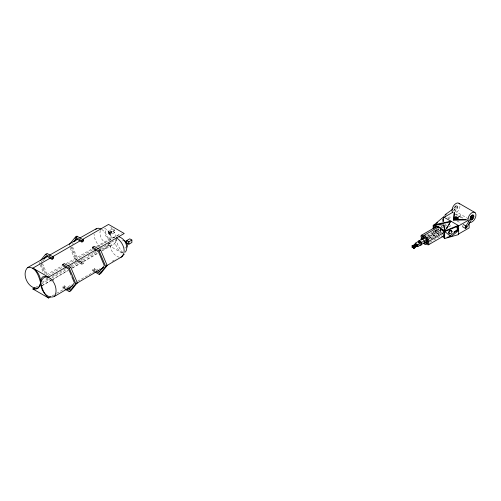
<?xml version="1.0" encoding="UTF-8"?>
<svg xmlns="http://www.w3.org/2000/svg" width="501" height="501" viewBox="0 0 501 501"><rect width="100%" height="100%" fill="white"/><g stroke="black" fill="none" stroke-linecap="round" stroke-linejoin="round"><path stroke-width="0.38" stroke-dasharray="2.5 1.88" d="M53.544 280.635L53.551 279.42M77.354 261.628L81.901 264.265L81.901 263.05L83.423 262.173L80.191 260.301M81.901 264.265L83.423 263.388L83.423 262.173M115.33 240.142C114.861 245.252 117.785 251.245 122.927 252.761M100.175 248.74L116.389 239.378L116.163 241.181L114.347 243.874L102.179 250.895M100.206 230.429C99.123 235.107 101.553 240.148 105.291 242.96M108.667 243.129L107.427 246.893L102.148 250.312M109.863 240.68C110.295 237.562 113.652 236.716 116.345 237.029M108.736 232.433L108.567 232.596A1.165 0.676 60 0 0 108.604 233.291L109.011 233.98A0.939 0.545 60 0 0 109.556 234.249L111.786 232.871A1.165 0.676 60 0 0 111.754 232.176L111.341 231.487A0.939 0.545 60 0 0 110.802 231.218L109.018 232.295A0.939 0.545 60 0 1 109.562 232.564L110.921 235.802L111.466 239.171M462.968 225.469L462.448 226.151M442.79 218.937L443.147 218.636L443.047 219.325M442.796 219.225L443.216 218.743L443.404 219.025M442.79 219.689L443.398 219.488L443.228 220.071L442.79 219.689L443.047 220.077M442.796 219.977L443.398 219.488M443.228 220.822L442.79 220.446L443.398 220.246L443.228 220.822L443.398 220.246M443.147 220.139L442.796 220.728M442.79 221.198L443.147 220.891L443.047 221.586M438.2 229.207L437.586 228.944L433.183 231.882L433.785 232.132L439.408 228.393M442.928 221.411L443.542 221.63M107.427 246.893L110.514 242.797L108.247 243.949M122.031 241.075L122.444 240.536M40.888 262.455L42.347 260.67M42.898 260.983L44.357 259.199M72.288 244.325L73.259 243.142M117.309 236.059L118.436 234.881L121.286 233.742M108.654 232.439L109.018 232.295M110.646 231.255L110.439 231.518A1.165 0.676 60 0 0 110.471 232.214L110.878 232.902A0.939 0.545 60 0 0 111.422 233.172L111.579 233.134M453.067 210.858L456.11 208.573A1.108 0.639 -60 0 0 456.599 206.825A1.108 0.639 -60 0 0 455.259 207.84A1.108 0.639 -60 0 0 456.11 208.573M453.449 208.673L455.866 206.919M441.162 226.602L442.928 225.45M439.997 228.005L442.94 226.083M41.952 285.739L51.985 279.834M52.655 279.439L68.036 270.383M72.05 268.022L97.463 253.068M109.544 230.604L112.537 228.876L114.654 230.097L114.654 232.545L111.66 234.274L109.544 233.053L109.544 230.604L111.66 231.831L111.66 234.274M109.544 233.053L114.654 230.097M48.165 275.45L62.356 267.258M67.76 264.14L92.76 249.705M97.488 246.974L118.436 234.881M42.065 282.288L48.146 278.775M52.198 276.439L65.712 268.636M70.441 265.906L76.521 262.392M77.198 262.004L85.308 257.32M88.013 255.76L92.741 253.03M93.418 252.642L96.117 251.076M35.571 287.392L38.27 285.833M41.652 283.879L51.108 278.418M51.785 278.03L66.652 269.444M71.38 266.714L96.38 252.279M101.791 249.16L108.548 245.258L110.846 245.164L114.347 243.874M42.046 285.614L50.826 280.541M51.503 280.153L68.399 270.402M72.451 268.06L97.451 253.625M64.767 289.064L62.813 287.943L62.813 286.729L64.335 285.846L66.921 287.336M93.994 271.442L92.691 270.69L92.691 269.475L94.213 268.599L96.799 270.089M62.813 287.943L64.335 287.067L66.282 288.188M92.691 270.69L94.213 269.814L95.509 270.565M51.935 296.06L55.993 293.718M56.663 293.329L72.207 284.355M77.611 281.236L95.184 271.091M95.854 270.703L99.912 268.361M112.074 261.34L116.126 258.998M426.639 235.432L435.883 230.097M443.529 225.694L447.362 223.477M427.397 236.215L438.137 230.015M441.437 228.105L444.08 226.584M444.738 226.201L448.696 223.916M427.923 236.059L437.166 230.723M429.294 238.038L437.874 233.084M421.974 242.396L423.32 241.62M428.693 238.52L440.78 231.537L440.78 233.297M448.702 226.966L452.002 225.062M429.313 238.432L437.899 233.472M430.522 239.052L440.423 233.334M431.38 238.726L437.423 235.238M429.877 242.246L440.435 236.146A1.966 1.134 60 0 1 439.803 236.171M46.518 274.698L62.043 265.912M66.094 263.62L91.746 249.097M96.474 246.423L111.322 238.019M109.556 234.249L110.001 233.948A1.165 0.676 60 0 0 109.969 233.253M106.162 247.951L104.565 248.346L102.749 248.051M443.404 221.279L443.216 221.004L442.796 221.48M112.756 237.261L114.472 237.186M126.183 247.976L124.793 247.77M448.94 218.492L450.08 217.672L449.848 216.351L448.702 217.171L448.94 218.492L446.504 217.09M119.251 257.251C113.408 255.635 110.126 249.31 109.544 243.63M442.965 218.643L443.398 218.737M443.404 219.776L443.147 219.388M442.965 220.903L443.398 220.997M433.578 231.562L436.177 232.965M104.59 228.205L107.59 230.203L109.944 233.322M92.691 269.475L95.278 270.966M62.813 286.729L66.051 288.589M457.432 205.88A2.524 1.453 -60 0 1 456.054 209.863A2.524 1.453 -60 0 1 454.344 207.877A2.524 1.453 -60 0 1 457.432 205.88L457.557 205.955A2.524 1.453 -60 0 1 456.186 209.938A2.524 1.453 -60 0 1 454.476 207.953A2.524 1.453 -60 0 1 457.557 205.955M468.46 218.862L454.401 210.746L454.401 211.347M455.866 213.946L459.88 216.263M460.551 216.651L463.901 218.586M454.971 214.021L458.29 215.937M458.96 216.326L462.949 218.624M457.075 220.966L461.095 223.283M445.533 226.853L448.213 228.4M438.801 232.151L440.122 232.915M436.841 233.347L438.168 234.117M114.654 232.545L112.537 231.324L112.537 228.876M108.548 245.258L122.927 253.562M78.876 260.752L83.423 263.388M77.373 260.426L81.901 263.05M46.18 278.124L51.378 281.136M101.86 229.433C105.511 232.069 107.79 236.284 108.548 240.674M100.369 246.705C96.543 243.705 94.15 238.871 94.063 234.011M109.562 232.564L107.991 230.98L105.924 230.648C103.425 233.015 106.256 238.764 109.663 238.169L110.483 237.123L110.352 234.33M122.851 252.667C119.752 248.84 116.702 244.45 116.389 239.378M109.638 232.765L109.475 232.57A0.939 0.545 60 0 0 108.93 232.295M109.387 232.383L108.949 231.831L110.088 233.742M110.846 227.185L114.347 232.514L116.163 237.305M72.67 247.006L77.605 258.798L76.083 259.675L70.278 245.803M71.63 246.955L76.929 259.624L75.407 260.501L69.226 245.722M42.504 263.557L47.438 275.356M41.163 262.8L45.873 274.06M40.982 264.434L44.752 273.458M39.059 262.267L39.942 264.384M40.237 265.085L43.468 272.826M109.782 233.003L110.921 235.802M94.213 268.599L94.213 269.814M64.335 285.846L64.335 287.067M443.529 218.298L443.529 221.661M438.939 229.965A1.966 1.134 60 0 1 438.168 228.669M108.654 232.596A1.165 0.676 60 0 0 108.692 233.291L109.099 233.98A0.939 0.545 60 0 0 109.644 234.249L109.913 233.948A1.165 0.676 60 0 0 109.882 233.253M459.987 206.155A5.655 3.263 -60 0 1 455.703 212.887M438.243 232.946A1.966 1.134 60 0 1 437.279 233.554M435.701 231.938A1.966 1.134 60 0 1 435.764 230.191A1.966 1.134 60 0 1 437.216 230.41M423.37 241.858A1.966 1.134 60 0 1 422.036 241.545M421.698 241.2A1.966 1.134 60 0 1 421.404 240.781M441.644 235.984A1.966 1.134 60 0 1 441.312 235.62M441.087 232.959A1.966 1.134 60 0 1 441.381 232.877M441.406 232.57A1.966 1.134 60 0 1 440.698 231.243M438.469 234.938A1.966 1.134 60 0 1 438.413 232.783A1.966 1.134 60 0 1 440.222 233.485M438.131 228.594A1.966 1.134 60 0 1 437.955 230.266A1.966 1.134 60 0 1 436.465 229.896"/><path stroke-width="0.75" d="M43.806 258.892L46.242 255.917L52.066 259.293L52.066 258.078L53.588 257.201L47.094 253.437L45.572 254.314L40.456 260.564M53.588 257.201L53.588 258.416L52.066 259.293M73.685 241.639L76.121 238.67L81.939 242.039L81.945 240.831L83.467 239.948L76.972 236.19L75.451 237.067L69.401 244.45M83.467 239.948L83.46 241.163L81.939 242.039M454.282 212.23L453.706 220.252L466.813 219.914M453.706 220.252L454.282 212.831M433.183 229.032L433.183 225.469L433.578 225.149L438.15 227.429A1.966 1.134 60 0 1 439.415 227.135A1.966 1.134 60 0 1 440.717 228.851L440.736 230.091M414.133 245.302C415.078 246.592 415.817 245.189 415.016 245.772M415.003 245.471L414.308 245.302L414.615 245.665M415.141 245.465C413.125 245.797 413.92 244.551 415.053 245.384M414.765 245.665L413.839 245.177L415.085 246.022M414.797 244.97L414.509 244.764L415.542 245.427L416.5 245.271L414.715 244.926L412.48 246.267L413.676 246.955C417.94 246.116 414.615 244.832 416.181 245.402M416.037 245.302L415.097 244.72L415.479 245.008M415.385 245.315L415.724 245.44M415.648 244.801L415.755 245.083M415.686 245.377L415.936 245.609L414.734 244.964M415.623 246.273C417.108 245.991 415.918 246.987 415.605 246.373M127.154 247.143C128.049 244.488 126.365 241.044 123.666 240.217M424.04 241.206L424.372 241.645L424.103 241.457M419.6 241.689L420.258 241.864L420.076 242.522M448.47 232.583L449.228 230.917L450.806 230.272L451.219 230.623L452.046 231.631L451.288 233.291L449.704 233.942L448.47 232.583L449.704 233.942M448.877 232.934L449.635 231.274L451.219 230.623M471.604 216.977L465.385 226.809L465.316 228.299L466.481 227.849L472.587 217.822M466.481 227.849L466.55 226.358L463.344 224.498M458.246 225.431L443.51 216.927L434.167 224.805L450.881 221.179L444.813 230.948L458.246 225.431L458.258 230.166M467.853 220.59L458.258 226.126L457.726 225.569L457.726 229.708L458.665 230.516L458.665 234.556L444.675 238.532L444.262 238.175L444.262 231.763L445.633 230.241M446.848 228.287L448.063 226.333M448.871 225.03L449.679 223.728M54.24 296.548C59.763 289.44 51.772 273.508 42.466 276.99C36.942 284.098 44.933 300.03 54.24 296.548L72.952 285.532M125.419 252.103C129.064 246.924 124.855 238.608 119.138 236.873M107.026 265.467L122.401 256.418C126.803 250.325 122.181 241.263 116.345 237.793M465.385 226.809L466.387 226.252M65.412 289.434L69.313 291.676L75.783 283.672L77.304 282.796L70.791 267.315L64.297 263.582L62.775 264.459L62.775 265.674L68.599 269.024L71.223 275.268M77.304 282.796L70.829 290.799L69.313 291.676M94.639 271.811L99.185 274.429L105.661 266.426L107.183 265.549L100.663 250.068L94.169 246.329L92.647 247.212L92.654 248.427L98.472 251.778L104.314 265.649L98.509 272.826L95.923 271.335M107.183 265.549L100.707 273.552L99.185 274.429M45.328 258.009L46.787 256.23M75.106 238.463L76.972 236.19M74.718 241.357L76.666 238.977M457.075 226.847L457.764 226.79L457.526 227.316L457.075 226.847L457.25 227.279M457.225 227.003L457.764 226.79M457.1 227.122L457.613 226.634M457.112 227.623L457.801 227.567L457.563 228.093L457.112 227.623L457.839 228.299L457.319 228.788L457.407 228.105L457.839 228.299M457.263 227.78L457.801 227.567M457.419 227.93L457.651 227.41M457.319 228.788L457.557 228.262M454.225 231.712L454.908 231.662L454.676 232.182L454.225 231.712L454.394 232.151M457.175 228.625L457.689 228.137M457.188 229.076L457.87 229.026L457.638 229.546L457.188 229.076L457.357 229.514M454.369 231.869L454.908 231.662M457.332 229.239L457.87 229.026M454.244 231.988L454.764 231.5M455.252 231.324L455.941 231.274L455.703 231.794L455.252 231.324L455.428 231.763M457.206 229.352L457.726 228.863M455.403 231.487L455.941 231.274M456.123 230.723L456.812 230.667L456.574 231.193L456.123 230.723L456.298 231.155M457.219 229.802L457.908 229.752L457.67 230.272L457.219 229.802L457.394 230.241M455.277 231.6L455.791 231.111M456.273 230.88L456.812 230.667M457.369 229.965L457.908 229.752M456.148 230.999L456.661 230.51M457.244 230.084L457.757 229.596M414.465 245.114L414.033 245.139M415.135 244.701L415.548 245.108M414.778 245.358L414.408 245.127M415.26 244.976L415.185 243.267L420.007 240.486M415.605 244.782L414.847 244.576L415.216 244.726M415.373 245.258C413.889 244.663 416.982 245.052 415.843 245.07M415.686 246.567L416.181 246.505M452.841 209.111L445.577 214.378C444.857 214.747 444.525 216.582 445.69 216.369M435.35 224.417L433.785 225.713L433.785 228.569M436.515 223.427L437.686 222.444M27.712 267.509C20.867 273.991 28.613 289.728 37.944 288.1C44.789 281.618 37.043 265.887 27.712 267.509L47.282 256.443M95.691 229.283L98.133 228.18L101.227 229.114M457.726 229.708L450.048 235.89L450.994 236.704L458.665 230.516M76.29 283.566L103.688 267.434M50.582 296.842L48.559 298.007C39.04 290.098 42.385 276.038 32.866 268.129L50.438 257.984M52.461 256.813L80.166 240.818M82.195 239.647L108.548 224.435L124.235 233.491L97.883 248.709M48.559 298.007L32.866 288.952C43.681 291.106 37.738 275.03 48.559 277.185L66.126 267.039M68.155 265.874L95.854 249.88M32.866 288.952L34.895 287.781M62.775 264.459L69.27 268.198L70.791 267.315M92.647 247.212L99.142 250.945L100.663 250.068M126.759 242.384L126.759 240.549L129.759 238.82L131.876 240.042L131.876 242.49L128.882 244.219L127.292 243.298M126.759 240.549L128.882 241.77L131.876 240.042M122.206 255.485L124.235 254.32M453.117 212.086L443.529 217.622L443.51 216.927M421.429 235.27L435.958 226.884M454.369 217.616L455.979 216.689L458.327 218.041L456.718 219.275L454.369 217.616L456.718 218.968L458.327 218.041M424.046 235.389L438.575 227.003M454.369 217.916L455.979 216.989L457.144 217.659L460.444 215.756M422.024 239.315L423.364 238.545M412.104 245.709L414.258 246.655L413.995 248.308L412.104 247.212L412.104 245.709L413.995 246.805L417.32 244.883L417.32 245.991L414.083 247.857L412.536 246.968M426.445 238.2L440.968 229.815M419.055 243.01L418.322 242.359L419.055 243.01L420.37 242.252L421.297 242.791L421.297 244.544M412.104 247.212L414.258 248.158M412.48 247.118L413.607 246.467M415.185 243.267L417.828 244.789L421.297 242.791M423.996 241.231L426.683 239.678M415.93 246.505L413.676 247.807L413.676 246.955M416.506 245.784L417.828 246.548L422.65 243.768M423.996 242.991L427.353 241.05M428.543 241.526L443.066 233.14M428.474 244.782L442.997 236.397M458.897 233.829L469.13 227.924L469.13 223.521M49.305 255.297L77.642 239.265M79.665 238.119L96.536 228.575M445.577 214.378L446.197 214.24M125.826 242.215L126.133 242.133A0.939 0.545 60 0 1 126.672 242.49L127.035 243.204A1.165 0.676 60 0 1 127.004 243.868M120.966 257.176L122.401 256.418M440.792 229.871L440.792 229.195L444.825 231.543L458.258 226.026M444.262 231.763L445.239 231.9L444.293 231.086M444.262 238.175L444.825 237.956L442.164 236.422M446.986 237.355L450.581 236.347M424.096 242.722L424.084 243.104M436.459 224.905L450.894 221.774L450.881 221.179M414.947 245.841L415.135 245.991M415.423 245.903L414.233 245.189M466.043 219.332L453.706 219.651L457.144 217.659M434.179 228.249L434.16 224.605L443.83 225.055L444.825 231.543M433.183 225.469L433.785 225.713M98.09 270.834L100.031 271.949M67.566 287.712L70.159 289.196M66.696 288.958L68.637 290.079L74.436 282.902L71.812 276.658M459.035 203.35L474.998 212.568M462.436 226.64L465.479 228.4M434.16 224.605L444.807 230.754M418.654 241.263L419.587 241.801M417.32 244.883L415.774 243.993L412.536 245.859L412.536 247.168M413.475 245.315L415.022 246.21L415.022 247.312M412.361 245.759L414.258 246.855M32.866 268.129L48.559 277.185M75.451 237.067L81.945 240.831M45.572 254.314L52.066 258.078M444.869 231.568L450.994 236.704M458.258 234.199L458.665 234.556M452.046 231.631L450.806 230.272M449.228 230.917L449.635 231.274M128.256 241.732L128.5 242.152M99.142 250.945L105.661 266.426M69.27 268.198L75.783 283.672M440.792 229.195L440.78 228.425M444.7 230.836L443.83 225.055M421.429 239.754L421.103 239.71M438.074 226.865L438.093 227.654M444.675 232.113L444.675 238.532M417.828 244.789L417.828 246.548M414.083 246.755L414.083 248.058M413.995 246.805L413.995 248.308M412.361 245.559L412.361 247.068M128.882 241.77L128.882 244.219M424.09 237.962A1.966 1.134 60 0 1 424.253 235.351A1.966 1.134 60 0 1 426.307 237.843A1.966 1.134 60 0 1 424.41 238.351M424.579 237.342A0.676 0.388 60 0 1 424.641 236.535A0.676 0.388 60 0 1 425.349 237.161A0.676 0.388 60 0 1 425.042 237.75M423.126 243.549A2.461 1.422 60 0 0 423.902 240.637A2.461 1.422 60 0 0 420.997 239.854A1.966 1.134 60 0 1 421.491 238.413A1.966 1.134 60 0 1 423.032 239.146M418.241 241.902A2.461 1.422 60 0 1 419.976 240.893A2.461 1.422 60 0 1 421.717 243.906A2.461 1.422 60 0 1 419.976 244.914M468.36 221.404A5.655 3.263 -60 0 1 471.566 212.956A5.655 3.263 -60 0 1 475.837 216.232A5.655 3.263 -60 0 1 469.713 222.438M452.403 212.186A5.655 3.263 -60 0 1 454.275 204.947A5.655 3.263 -60 0 1 459.605 204.032M471.316 217.753A1.108 0.639 -60 0 1 472.311 216.407A1.108 0.639 -60 0 1 472.8 217.39A1.108 0.639 -60 0 1 471.635 218.392M470.608 219.394A2.524 1.453 -60 0 1 471.679 215.637A2.524 1.453 -60 0 1 473.865 216.607A2.524 1.453 -60 0 1 471.303 219.701M470.477 219.319A2.524 1.453 -60 0 1 471.397 215.699A2.524 1.453 -60 0 1 473.746 216.169M472.95 218.474A2.524 1.453 -60 0 1 471.172 219.626M442.082 233.09A1.966 1.134 60 0 1 443.435 235.526A1.966 1.134 60 0 1 442.001 236.259M426.163 242.653A1.966 1.134 60 0 1 427.798 241.651A1.966 1.134 60 0 1 428.631 244.663A1.966 1.134 60 0 1 426.288 243.117M427.046 242.691A0.676 0.388 60 0 1 427.685 242.641A0.676 0.388 60 0 1 427.929 243.58A0.676 0.388 60 0 1 427.209 243.304M440.767 230.053A1.966 1.134 60 0 1 443.059 231.017A1.966 1.134 60 0 1 442.471 233.259M426.338 240.098A1.966 1.134 60 0 1 427.278 238.15A1.966 1.134 60 0 1 428.831 241.081A1.966 1.134 60 0 1 426.576 240.549M427.021 239.691A0.676 0.388 60 0 1 427.491 239.309A0.676 0.388 60 0 1 427.967 240.23A0.676 0.388 60 0 1 427.334 240.292M426.313 243.229A1.966 1.134 60 0 1 425.618 244.607A1.966 1.134 60 0 1 423.946 243.323M425.693 241.87A1.966 1.134 60 0 1 426.188 242.76M425.43 243.179A0.676 0.388 60 0 1 424.754 243.192M425.048 242.315A0.676 0.388 60 0 1 425.355 242.722M423.001 238.795A1.966 1.134 60 0 1 421.003 236.553A1.966 1.134 60 0 1 422.431 235.432A1.966 1.134 60 0 1 423.689 238.257M423.533 238.545A1.966 1.134 60 0 1 423.301 238.726M435.501 227.736A1.966 1.134 60 0 1 435.563 227.36M435.72 227.066A1.966 1.134 60 0 1 437.642 227.698M422.049 237.23A0.676 0.388 60 0 1 422.036 236.409A0.676 0.388 60 0 1 422.738 236.873A0.676 0.388 60 0 1 422.631 237.612"/></g></svg>
